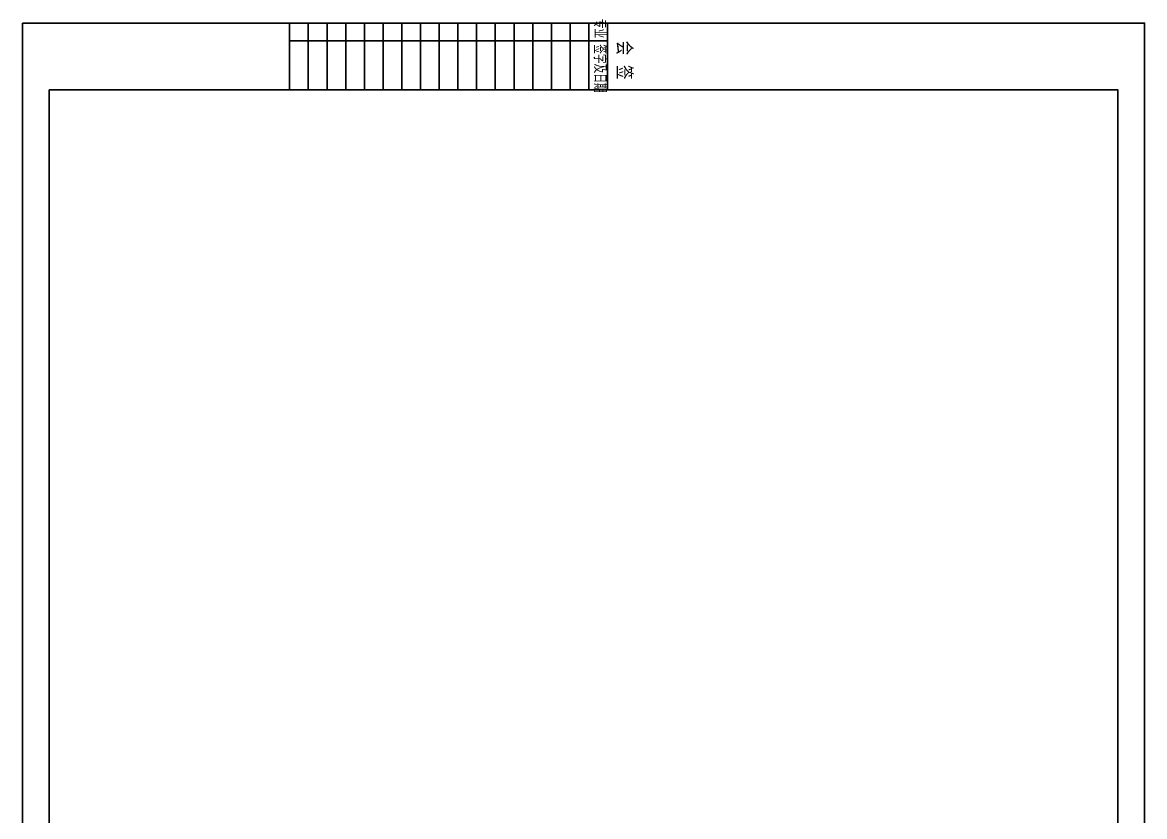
# Model space of a CAD drawing. Extents: x 1225 to 1645, y -441 to 153.
# Drawn here: x 1225.2 to 1645.2, y -143.7 to 153.4 of the extents above; entities that cross this region are included whole.
import ezdxf
from ezdxf.enums import TextEntityAlignment as Align

# ---------------------------------------------------------------- set-up
doc = ezdxf.new("R2010")
doc.units = 0
doc.header["$MEASUREMENT"] = 0
for name, color, linetype in [('GT_1', 7, 'Continuous'), ('内层矩形', 1, 'Continuous'), ('外层矩形', 1, 'Continuous')]:
    doc.layers.add(name, color=color, linetype=linetype)
doc.styles.add('HZ', font='ROMANS', dxfattribs={"width": 0.7, "bigfont": 'HZTXT'})

# ---------------------------------------------------------------- blocks, each defined once
blk = doc.blocks.new('会签')
at = {"color": 0}
for p, q in [((3629.69, -1305.73), (3604.69, -1305.73)), ((3611.37, -1424.73), (3611.37, -1305.73)), ((3629.69, -1312.73), (3604.69, -1312.73)), ((3629.69, -1319.73), (3604.69, -1319.73)), ((3629.69, -1326.73), (3604.69, -1326.73)), ((3629.69, -1333.73), (3604.69, -1333.73)), ((3629.69, -1340.73), (3604.69, -1340.73)), ((3629.69, -1347.73), (3604.69, -1347.73)), ((3629.69, -1354.73), (3604.69, -1354.73)), ((3629.69, -1361.73), (3604.69, -1361.73)), ((3629.69, -1368.73), (3604.69, -1368.73)), ((3629.69, -1375.73), (3604.69, -1375.73)), ((3629.69, -1382.73), (3604.69, -1382.73)), ((3629.69, -1389.73), (3604.69, -1389.73)), ((3629.69, -1396.73), (3604.69, -1396.73)), ((3629.69, -1403.73), (3604.69, -1403.73)), ((3629.69, -1410.73), (3604.69, -1410.73)), ((3629.69, -1417.73), (3604.69, -1417.73)), ((3629.69, -1424.73), (3604.69, -1424.73))]:
    blk.add_line(p, q, dxfattribs=at)
at = {"color": 0, "style": 'HZ'}
for s, height, width, p in [('会 签  ', 6, 0.9, (3622.23, -1302.52)), ('专业 签字及日期', 4.7, 0.7, (3616.9, -1310.89))]:
    blk.add_text(s, height=height, dxfattribs=dict(at, width=width)).set_placement(p, align=Align.CENTER)

msp = doc.modelspace()

# ---------------------------------------------------------------- linework, layer by layer
at = {"layer": 'GT_1'}
for p, q in [((1225.22, -440.81), (1225.22, 153.19)), ((1225.22, 153.19), (1645.22, 153.19)), ((1645.22, -440.81), (1645.22, 153.19))]:
    msp.add_line(p, q, dxfattribs=at)
at = {"layer": 'GT_1', "color": 1}
for p, q in [((1235.22, -430.81), (1235.22, 128.19)), ((1235.22, 128.19), (1635.22, 128.19)), ((1635.22, -430.81), (1635.22, 128.19))]:
    msp.add_line(p, q, dxfattribs=at)
at = {"layer": '内层矩形'}
msp.add_lwpolyline([(1235.22, 128.19), (1635.22, 128.19), (1635.22, -430.81), (1235.22, -430.81)], close=True, dxfattribs=at)
at = {"layer": '外层矩形'}
msp.add_lwpolyline([(1225.22, 153.19), (1645.22, 153.19), (1645.22, -440.81), (1225.22, -440.81)], close=True, dxfattribs=at)

# ---------------------------------------------------------------- block references
at = {"color": 0, "rotation": 270}
msp.add_blockref('会签', (2749.95, 3757.87), dxfattribs=at)

doc.saveas('drawing.dxf')
